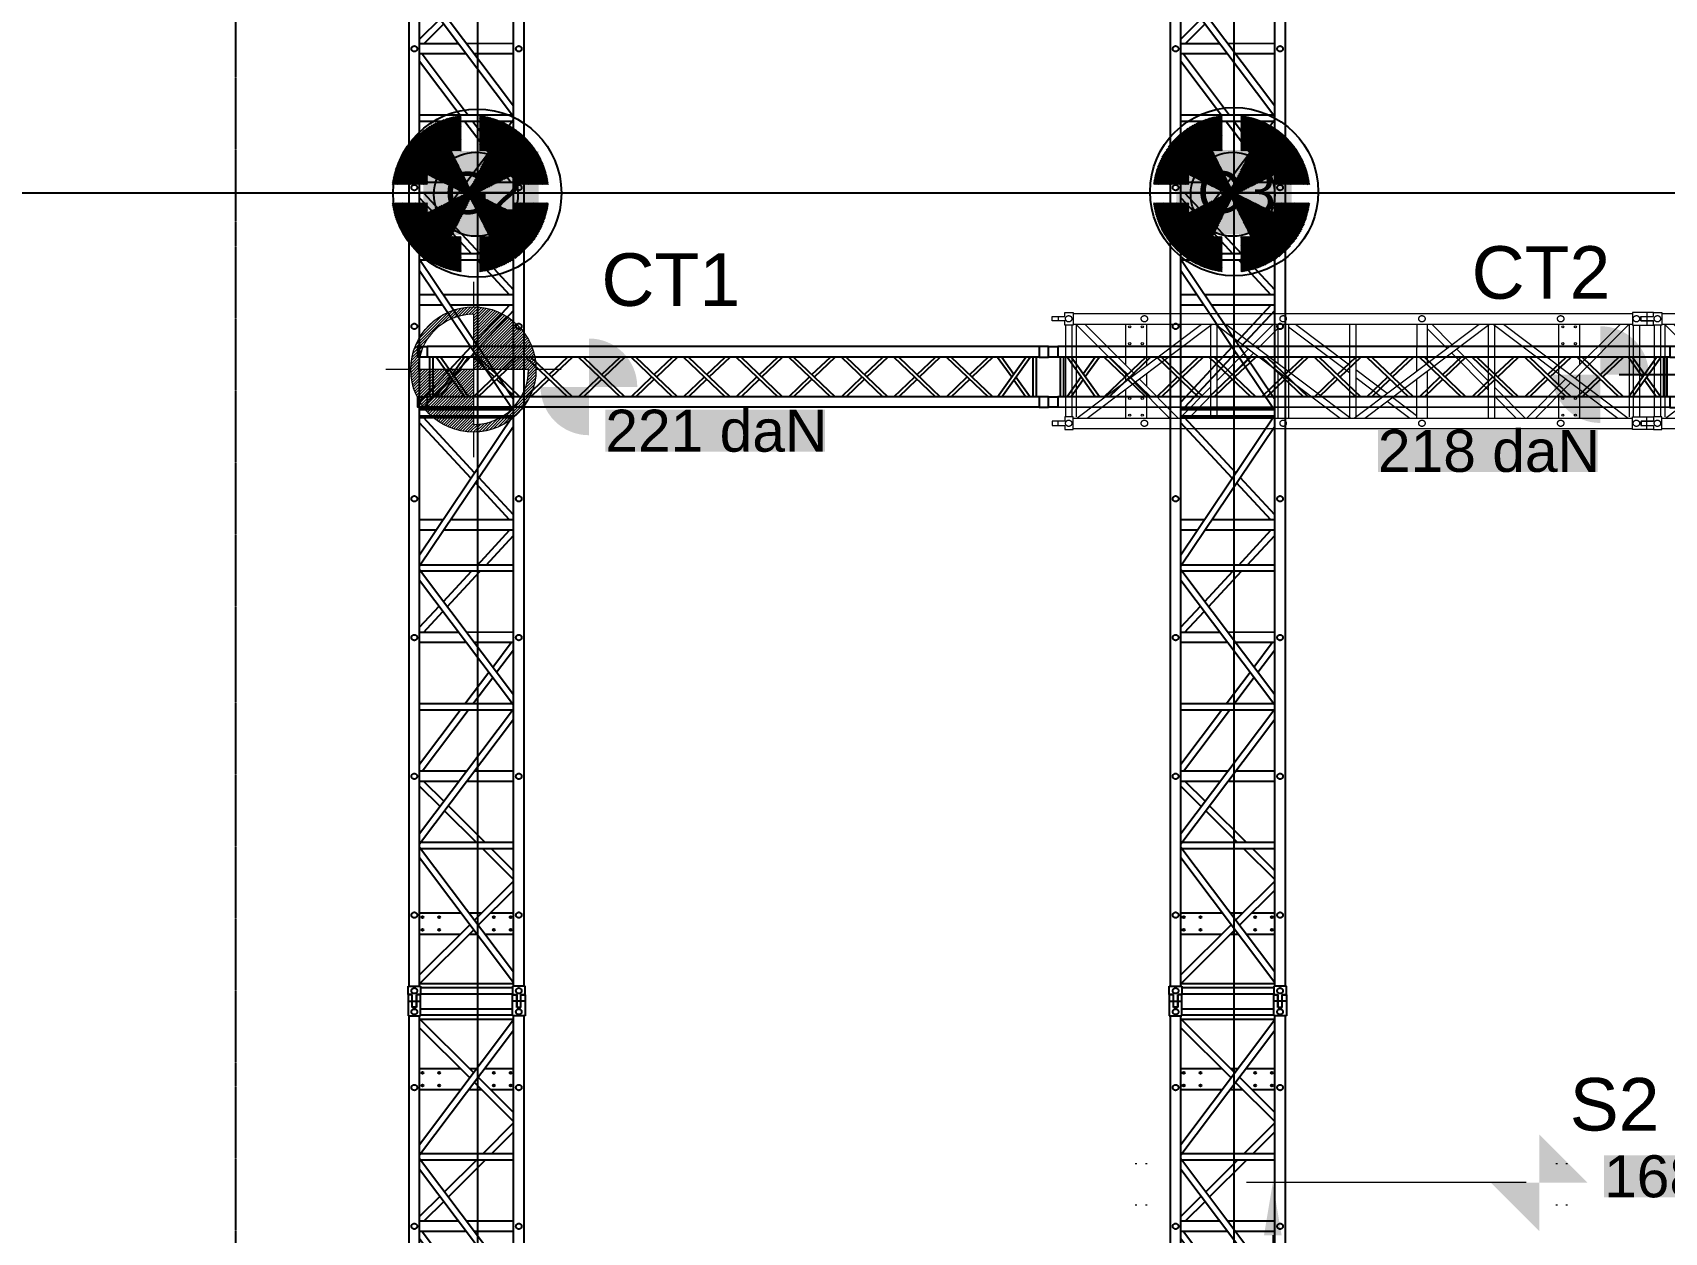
# Model space of a CAD drawing. Header units: millimetres. Extents: x -30921 to 91963, y -65754 to 26853.
# Drawn here: x -13165 to -5404, y -11374 to -5669 of the extents above; entities that cross this region are included whole.
import ezdxf
from ezdxf.enums import TextEntityAlignment as Align

# ---------------------------------------------------------------- set-up
doc = ezdxf.new("R2010")
doc.units = ezdxf.units.MM
doc.header["$LTSCALE"] = 0.1
doc.header["$MEASUREMENT"] = 0
doc.linetypes.add('CACHE2', pattern=[4.7625, 3.175, -1.5875])
doc.layers.get('0').update_dxf_attribs({"linetype": 'CONTINUOUS'})
doc.layers.get('Defpoints').update_dxf_attribs({"linetype": 'CONTINUOUS'})
for name, color, linetype in [('BORN IN 90-Charges', 7, 'CONTINUOUS'), ("BORN IN 90-Points d'accroche", 1, 'CONTINUOUS'), ("BORN IN 90-Points d'accroche son", 1, 'CONTINUOUS'), ('BORN IN 90-Poutres', 7, 'CONTINUOUS'), ('BORN IN 90-Scène 24.40X14.64', 190, 'CACHE2'), ('LOADIST POINTS_ACCROCHES', 7, 'CONTINUOUS'), ('LOADIST POINTS_ACCROCHES_nom', 7, 'CONTINUOUS'), ('PRE RIG STACCO C500 ACIER', 7, 'CONTINUOUS'), ('SALLE PASSERELLE', 8, 'CONTINUOUS'), ('SALLE PTRES_FACE__LOINTAIN', 100, 'CONTINUOUS'), ('SALLE PTRES_JARDIN_COUR', 90, 'CONTINUOUS')]:
    doc.layers.add(name, color=color, linetype=linetype)
for name, color, linetype, lineweight in [('BORN IN 90-Cotation', 6, 'CONTINUOUS', 9), ('LOADIST POINTS_DECKCHAINES', 7, 'CONTINUOUS', 0), ('PRE RIG COTATIONS', 5, 'CONTINUOUS', 0), ('PRE RIG DEPLACEMENT DE POINTS', 5, 'CONTINUOUS', 0), ('PRE RIG STACCO C300 ALU 5m Qte10', 40, 'CONTINUOUS', 0), ('PRE RIG STACCO C500 ALU 2.8m Qte18', 6, 'CONTINUOUS', 0)]:
    doc.layers.add(name, color=color, linetype=linetype, lineweight=lineweight)
doc.styles.add('Arial', font='arial.ttf')
doc.styles.get("Standard").update_dxf_attribs({"font": 'ARIALUNI.TTF'})
doc.dimstyles.new('1-100', dxfattribs={"dimscale": 100, "dimtxt": 2.5, "dimasz": 2.5, "dimexe": 1.25, "dimexo": 0.625, "dimtad": 1, "dimlfac": 0.001, "dimzin": 1, "dimtxsty": 'Standard', "dimcen": 2.5, "dimclrd": 256, "dimclre": 256, "dimclrt": 7, "dimadec": 0, "dimazin": 0, "dimtfac": 1, "dimtmove": 0, "dimatfit": 0, "dimfxl": 1.25, "dimlwd": -1, "dimlwe": -1, "dimarcsym": 0})
doc.dimstyles.get("Standard").update_dxf_attribs({"dimtxt": 500, "dimasz": 200, "dimexe": 0.18, "dimexo": 0.0625, "dimgap": 100, "dimtad": 1, "dimtih": 1, "dimtoh": 1, "dimlfac": 0.001, "dimzin": 0, "dimdsep": 46, "dimtxsty": 'Arial', "dimcen": 0.09, "dimadec": 0, "dimazin": 0, "dimtfac": 1, "dimtofl": 0, "dimtmove": 2, "dimatfit": 3, "dimfxl": 0.18, "dimtolj": 1, "dimtzin": 0, "dimarcsym": 0})

# ---------------------------------------------------------------- blocks, each defined once
blk = doc.blocks.new('STACCO_500_CARRE_ACIER_5.60_VERT')
at = {"color": 3}
for p, q in [((-0.028, 0), (0.032, 0)), ((-0.028, 0), (0, 0)), ((-0.028, -0.02), (-0.028, 0)), ((0, 0), (0, -0.02)), ((0.032, 0), (0.032, 0.02)), ((0.032, 0.02), (0.0715, 0.02)), ((0.0715, 0.02), (0.0715, -0.04)), ((0.0715, 0.015), (5.5315, 0.015)), ((5.631, 0.02), (5.5315, 0.02)), ((5.5315, 0.02), (5.5315, -0.04)), ((5.571, -0.02), (5.571, 0)), ((5.571, 0), (5.631, 0)), ((5.6, 0.02), (5.6, 0.002)), ((5.6, 0.02), (5.6, 0)), ((5.631, 0), (5.631, 0.02)), ((0.032, -0.02), (-0.028, -0.02)), ((0.032, -0.04), (0.032, -0.02)), ((0.0715, -0.04), (0.032, -0.04)), ((0.035, -0.04), (0.035, -0.477)), ((0.035, -0.04), (0.035, -0.477)), ((0.065, -0.04), (0.065, -0.477)), ((0.0715, -0.035), (5.5315, -0.035)), ((0.3401, -0.2924), (0.0837, -0.035)), ((0.085, -0.04), (0.085, -0.477)), ((0.0883, -0.482), (0.6819, -0.035)), ((0.3643, -0.2742), (0.1261, -0.035)), ((0.1381, -0.482), (0.7317, -0.035)), ((0.32, -0.035), (0.32, -0.2297)), ((0.42, -0.035), (0.42, -0.2322)), ((0.725, -0.482), (0.725, -0.0401)), ((0.7483, -0.035), (1.3419, -0.482)), ((0.755, -0.482), (0.755, -0.0401)), ((0.7981, -0.035), (1.3917, -0.482)), ((0.9272, -0.1322), (1.0239, -0.035)), ((0.9514, -0.1504), (1.0458, -0.0555)), ((1.0458, -0.2215), (1.0458, -0.035)), ((1.0941, -0.2579), (1.0941, -0.035)), ((1.0941, -0.047), (1.385, -0.266)), ((1.1281, -0.035), (1.385, -0.2284)), ((1.385, -0.4769), (1.385, -0.035)), ((1.4083, -0.482), (2.0019, -0.035)), ((1.415, -0.4769), (1.415, -0.035)), ((1.4581, -0.482), (2.0517, -0.035)), ((1.7059, -0.2579), (1.7059, -0.035)), ((1.7541, -0.2215), (1.7541, -0.035)), ((1.7541, -0.0529), (1.8544, -0.146)), ((1.779, -0.035), (1.8787, -0.1277)), ((2.045, -0.482), (2.045, -0.0401)), ((2.0703, -0.035), (2.7359, -0.482)), ((2.075, -0.482), (2.075, -0.0381)), ((2.1241, -0.035), (2.7897, -0.482)), ((2.24, -0.1128), (2.24, -0.035)), ((2.29, -0.1464), (2.29, -0.035)), ((2.488, -0.2794), (2.751, -0.035)), ((2.5136, -0.2966), (2.7758, -0.0529)), ((2.7758, -0.035), (2.7758, -0.4727)), ((2.785, -0.035), (2.785, -0.4789)), ((3.4759, -0.035), (2.8103, -0.482)), ((2.815, -0.035), (2.815, -0.4789)), ((2.8241, -0.035), (2.8241, -0.4727)), ((3.0864, -0.2966), (2.8241, -0.0529)), ((3.112, -0.2794), (2.849, -0.035)), ((3.5297, -0.035), (2.8641, -0.482)), ((3.31, -0.1464), (3.31, -0.035)), ((3.36, -0.1128), (3.36, -0.035)), ((3.525, -0.482), (3.525, -0.0381)), ((4.1419, -0.482), (3.5483, -0.035)), ((3.555, -0.482), (3.555, -0.0401)), ((4.1917, -0.482), (3.5981, -0.035)), ((3.821, -0.035), (3.7213, -0.1277)), ((3.8458, -0.0529), (3.7456, -0.146)), ((3.8458, -0.2215), (3.8458, -0.035)), ((3.8942, -0.2579), (3.8942, -0.035)), ((4.185, -0.4769), (4.185, -0.035)), ((4.8019, -0.035), (4.2083, -0.482)), ((4.4719, -0.035), (4.215, -0.2284)), ((4.215, -0.4769), (4.215, -0.035)), ((4.5059, -0.047), (4.215, -0.266)), ((4.8517, -0.035), (4.2581, -0.482)), ((4.5059, -0.2579), (4.5059, -0.035)), ((4.5541, -0.2215), (4.5541, -0.035)), ((4.6486, -0.1504), (4.5541, -0.0555)), ((4.6728, -0.1322), (4.5761, -0.035)), ((4.845, -0.482), (4.845, -0.0401)), ((5.4619, -0.482), (4.8683, -0.035)), ((4.875, -0.482), (4.875, -0.0401)), ((5.5117, -0.482), (4.9181, -0.035)), ((5.18, -0.035), (5.18, -0.2322)), ((5.2357, -0.2742), (5.4739, -0.035)), ((5.2599, -0.2924), (5.5163, -0.035)), ((5.28, -0.035), (5.28, -0.2297)), ((5.515, -0.04), (5.515, -0.477)), ((5.5315, -0.04), (5.631, -0.04)), ((5.535, -0.04), (5.535, -0.477)), ((5.565, -0.04), (5.565, -0.477)), ((5.571, -0.02), (5.631, -0.02)), ((5.6, -0.02), (5.6, -0.04)), ((5.6, -0.022), (5.6, -0.04)), ((5.631, -0.04), (5.631, -0.02)), ((0.755, -0.305), (0.9058, -0.1536)), ((1.9011, -0.1485), (2.045, -0.2822)), ((2.24, -0.482), (2.24, -0.149)), ((3.36, -0.482), (3.36, -0.149)), ((3.6989, -0.1485), (3.555, -0.2822)), ((4.845, -0.305), (4.6942, -0.1536)), ((0.755, -0.3475), (0.93, -0.1718)), ((1.8767, -0.1668), (2.045, -0.3231)), ((2.29, -0.482), (2.29, -0.1825)), ((3.31, -0.482), (3.31, -0.1825)), ((3.7233, -0.1668), (3.555, -0.3231)), ((4.845, -0.3475), (4.67, -0.1718)), ((0.32, -0.2722), (0.32, -0.3075)), ((0.5713, -0.482), (0.3856, -0.2956)), ((0.42, -0.2697), (0.42, -0.3301)), ((1.0458, -0.482), (1.0451, -0.2585)), ((1.0941, -0.482), (1.0941, -0.2955)), ((1.415, -0.251), (1.565, -0.364)), ((1.415, -0.2886), (1.5401, -0.3827)), ((1.7059, -0.482), (1.7059, -0.2955)), ((1.7542, -0.482), (1.7549, -0.2585)), ((2.075, -0.31), (2.24, -0.4633)), ((2.29, -0.4633), (2.4654, -0.3004)), ((3.31, -0.4633), (3.1346, -0.3004)), ((3.525, -0.31), (3.36, -0.4633)), ((3.8458, -0.482), (3.8451, -0.2585)), ((3.8942, -0.482), (3.8942, -0.2955)), ((4.185, -0.251), (4.035, -0.364)), ((4.185, -0.2886), (4.0599, -0.3827)), ((4.5059, -0.482), (4.5059, -0.2955)), ((4.5541, -0.482), (4.5549, -0.2585)), ((5.0287, -0.482), (5.2144, -0.2956)), ((5.18, -0.2697), (5.18, -0.3301)), ((5.28, -0.2722), (5.28, -0.3075)), ((0.32, -0.3451), (0.32, -0.482)), ((0.5289, -0.482), (0.3614, -0.3138)), ((0.42, -0.3726), (0.42, -0.482)), ((0.5787, -0.482), (0.725, -0.3351)), ((0.6211, -0.482), (0.725, -0.3777)), ((1.5899, -0.3827), (1.7059, -0.47)), ((2.075, -0.351), (2.216, -0.482)), ((2.314, -0.482), (2.491, -0.3175)), ((3.286, -0.482), (3.109, -0.3175)), ((3.525, -0.351), (3.384, -0.482)), ((4.0101, -0.3827), (3.8942, -0.47)), ((5.0213, -0.482), (4.875, -0.3351)), ((4.9789, -0.482), (4.875, -0.3777)), ((5.0711, -0.482), (5.2386, -0.3138)), ((5.18, -0.3726), (5.18, -0.482)), ((5.28, -0.3451), (5.28, -0.482)), ((1.565, -0.4015), (1.6719, -0.482)), ((4.035, -0.4015), (3.9281, -0.482)), ((0.032, -0.497), (-0.028, -0.497)), ((-0.028, -0.497), (-0.028, -0.517)), ((-0.028, -0.517), (0.032, -0.517)), ((-0.028, -0.517), (0, -0.517)), ((0, -0.517), (0, -0.497)), ((0.0715, -0.477), (0.032, -0.477)), ((0.032, -0.477), (0.032, -0.497)), ((0.032, -0.517), (0.032, -0.537)), ((0.032, -0.537), (0.0715, -0.537)), ((0.0715, -0.537), (0.0715, -0.477)), ((0.0715, -0.482), (5.5315, -0.482)), ((0.0715, -0.532), (5.5315, -0.532)), ((5.5315, -0.537), (5.5315, -0.477)), ((5.5315, -0.477), (5.631, -0.477)), ((5.631, -0.537), (5.5315, -0.537)), ((5.571, -0.497), (5.571, -0.517)), ((5.571, -0.497), (5.631, -0.497)), ((5.571, -0.517), (5.631, -0.517)), ((5.6, -0.495), (5.6, -0.477)), ((5.6, -0.497), (5.6, -0.477)), ((5.6, -0.537), (5.6, -0.517)), ((5.6, -0.537), (5.6, -0.519)), ((5.631, -0.477), (5.631, -0.497)), ((5.631, -0.517), (5.631, -0.537))]:
    blk.add_line(p, q, dxfattribs=at)
at = {"color": 3, "linetype": 'CACHE2'}
for centre in [(0.05, -0.01), (0.41, -0.01), (1.07, -0.01), (1.73, -0.01), (2.39, -0.01), (3.21, -0.01), (3.87, -0.01), (4.53, -0.01), (5.19, -0.01), (5.55, -0.01), (0.05, -0.507), (0.41, -0.507), (1.07, -0.507), (1.73, -0.507), (2.39, -0.507), (3.21, -0.507), (3.87, -0.507), (4.53, -0.507), (5.19, -0.507), (5.55, -0.507)]:
    blk.add_circle(centre, 0.0135, dxfattribs=at)
at = {"color": 3}
for centre in [(0.34, -0.0485), (0.4, -0.0485), (5.2, -0.0485), (5.26, -0.0485), (0.34, -0.1285), (0.4, -0.1285), (5.2, -0.1285), (5.26, -0.1285), (0.34, -0.3885), (0.4, -0.3885), (5.2, -0.3885), (5.26, -0.3885), (0.34, -0.4685), (0.4, -0.4685), (5.2, -0.4685), (5.26, -0.4685)]:
    blk.add_circle(centre, 0.005, dxfattribs=at)
blk = doc.blocks.new("POINT D'ACCROCHE LAMELLE LE MANS")
at = {"linetype": 'Continuous', "transparency": 33554457}
h = blk.add_hatch(dxfattribs=at)
h.set_pattern_fill('ANSI31', color=256, scale=25)
h.paths.add_polyline_path([(89.4, 203.9), (0, 25), (-89.4, 203.9), (-44, 203.9), (-44, 371.7, 0.346764), (-371.7, 44), (-203.9, 44), (-203.9, 89.4), (-25, 0), (-203.9, -89.4), (-203.9, -44), (-371.7, -44, 0.346764), (-44, -371.7), (-44, -203.9), (-89.4, -203.9), (0, -25), (89.4, -203.9), (44, -203.9), (44, -371.7, 0.346764), (371.7, -44), (203.9, -44), (203.9, -89.4), (25, 0), (203.9, 89.4), (203.9, 44), (371.7, 44, 0.346764), (44, 371.7), (44, 203.9)])
h.paths.add_polyline_path([(-2, 0, -1), (2, 0, -1)], flags=16)
blk = doc.blocks.new('Safety béta')
blk.add_line((0, 4), (0, -4))
at = {"flags": 1}
for tag, p in [('CODE', (110.4, -156.2, 250)), ('DESCRIPTION', (108, -266.7, 250)), ('POIDS', (110.4, -377.5, 250))]:
    blk.add_attdef(tag, p, '', height=50, dxfattribs=at)
blk = doc.blocks.new('Manchon+Goupille conique')
at = {"extrusion": (0, -1, 6.12323e-17)}
for p in [(29.4, 24, 0), (29.4, -24.5, 0)]:
    blk.add_blockref('Safety béta', p, dxfattribs=at)
blk = doc.blocks.new('Ensemble liaison manchon C300')
at = {"xscale": -1}
for p, rotation in [((0, 0), 134.9999999999999), ((239, -239), 315)]:
    blk.add_blockref('Manchon+Goupille conique', p, dxfattribs=dict(at, rotation=rotation))
for p, rotation in [((239, 0), 225), ((0, -239), 45.00000000000001)]:
    blk.add_blockref('Manchon+Goupille conique', p, dxfattribs=dict(rotation=rotation))
blk = doc.blocks.new('C300A - Pont lg2000mm')
at = {"extrusion": (-1, 0, 6.12323e-17), "rotation": 90}
blk.add_blockref('Ensemble liaison manchon C300', (0, -239, 2000), dxfattribs=at)
at = {"flags": 1}
for tag, p in [('CODE', (550.7, -680)), ('DESCRIPTION', (548.3, -790.4)), ('POIDS', (550.7, -901.2))]:
    blk.add_attdef(tag, p, '', height=50, dxfattribs=at)
blk = doc.blocks.new('C300A - Pont lg3000mm')
at = {"extrusion": (-6.12323e-17, -1, 6.12323e-17), "rotation": 90}
blk.add_blockref('Ensemble liaison manchon C300', (0, 0), dxfattribs=at)
at = {"flags": 1}
for tag, p in [('CODE', (2384.2, 1310.3, 239)), ('DESCRIPTION', (2381.8, 1199.9, 239)), ('POIDS', (2384.2, 1089.1, 239))]:
    blk.add_attdef(tag, p, '', height=50, dxfattribs=at)
blk = doc.blocks.new('Point son V2015')
for points in [[(0, 230), (0, 0), (230, 0)], [(0, -230), (0, 0), (-230, 0)]]:
    blk.add_hatch(color=256).paths.add_polyline_path(points)
at = {"color": 7, "lineweight": 0, "flags": 8}
blk.add_attdef('NUMEROTATION', text='', height=250, dxfattribs=at).set_placement((2, 277), align=Align.CENTER)
at = {"lineweight": 0, "flags": 9}
blk.add_attdef('CHARGE', text='', height=250, dxfattribs=at).set_placement((0, -115), align=Align.CENTER)
blk = doc.blocks.new('*D60')
at = {"layer": 'BORN IN 90-Cotation', "transparency": 16777216}
for p, q in [((-6061.9, 3250.2), (-7391.4, 3250.2)), ((-7266.4, 3000.2), (-7266.4, 250)), ((-5792.5, 0), (-7391.4, 0))]:
    blk.add_line(p, q, dxfattribs=at)
for points in [[(-7224.7, 3000.2), (-7308, 3000.2), (-7266.4, 3250.2)], [(-7308, 250), (-7224.7, 250), (-7266.4, 0)]]:
    blk.add_solid(points, dxfattribs=at)
at = {"layer": 'Defpoints', "color": 0, "transparency": 16777216}
for p in [(-5999.4, 3250.2), (-7266.4, 0), (-5730, 0)]:
    blk.add_point(p, dxfattribs=at)
at = {"layer": 'BORN IN 90-Cotation', "color": 7, "transparency": 16777216, "insert": (-7629.3, 2191), "char_height": 500, "attachment_point": 5, "rotation": 90}
blk.add_mtext('3,25', dxfattribs=at)
blk = doc.blocks.new('C300A - Poutre lg3000mm')
for p, q in [((45, 264), (2955, 264)), ((45, 214), (2955, 214)), ((57, 214), (57, 25)), ((73, 214), (73, 25)), ((222.4, 214), (88, 25)), ((155.2, 119.5), (88, 214)), ((242, 214), (107.6, 25)), ((165, 133.3), (107.6, 214)), ((462.3, 25), (264.6, 214)), ((485.4, 25), (287.7, 214)), ((462.3, 214), (375, 130.6)), ((485.4, 214), (386.6, 119.5)), ((712.3, 25), (514.6, 214)), ((735.4, 25), (537.7, 214)), ((712.3, 214), (625, 130.6)), ((735.4, 214), (636.6, 119.5)), ((962.3, 25), (764.6, 214)), ((985.4, 25), (787.7, 214)), ((962.3, 214), (875, 130.6)), ((985.4, 214), (886.6, 119.5)), ((1212.3, 25), (1014.6, 214)), ((1235.4, 25), (1037.7, 214)), ((1212.3, 214), (1125, 130.6)), ((1235.4, 214), (1136.6, 119.5)), ((1462.3, 25), (1264.6, 214)), ((1485.4, 25), (1287.7, 214)), ((1462.3, 214), (1375, 130.6)), ((1485.4, 214), (1386.6, 119.5)), ((1712.3, 25), (1514.6, 214)), ((1735.4, 25), (1537.7, 214)), ((1712.3, 214), (1625, 130.6)), ((1735.4, 214), (1636.6, 119.5)), ((1962.3, 25), (1764.6, 214)), ((1985.4, 25), (1787.7, 214)), ((1962.3, 214), (1875, 130.6)), ((1985.4, 214), (1886.6, 119.5)), ((2212.3, 25), (2014.6, 214)), ((2235.4, 25), (2037.7, 214)), ((2212.3, 214), (2125, 130.6)), ((2235.4, 214), (2136.6, 119.5)), ((2462.3, 25), (2264.6, 214)), ((2485.4, 25), (2287.7, 214)), ((2462.3, 214), (2375, 130.6)), ((2485.4, 214), (2386.6, 119.5)), ((2514.6, 25), (2712.3, 214)), ((2514.6, 214), (2613.4, 119.5)), ((2537.7, 25), (2735.4, 214)), ((2537.7, 214), (2625, 130.6)), ((2758, 214), (2892.4, 25)), ((2777.6, 214), (2912, 25)), ((2835, 133.3), (2892.4, 214)), ((2844.8, 119.5), (2912, 214)), ((2927, 214), (2927, 25)), ((2943, 214), (2943, 25)), ((222.4, 25), (165, 105.7)), ((242, 25), (174.8, 119.5)), ((363.4, 119.5), (264.6, 25)), ((375, 108.4), (287.7, 25)), ((613.4, 119.5), (514.6, 25)), ((625, 108.4), (537.7, 25)), ((863.4, 119.5), (764.6, 25)), ((875, 108.4), (787.7, 25)), ((1113.4, 119.5), (1014.6, 25)), ((1125, 108.4), (1037.7, 25)), ((1363.4, 119.5), (1264.6, 25)), ((1375, 108.4), (1287.7, 25)), ((1613.4, 119.5), (1514.6, 25)), ((1625, 108.4), (1537.7, 25)), ((1863.4, 119.5), (1764.6, 25)), ((1875, 108.4), (1787.7, 25)), ((2113.4, 119.5), (2014.6, 25)), ((2125, 108.4), (2037.7, 25)), ((2363.4, 119.5), (2264.6, 25)), ((2375, 108.4), (2287.7, 25)), ((2625, 108.4), (2712.3, 25)), ((2636.6, 119.5), (2735.4, 25)), ((2758, 25), (2825.2, 119.5)), ((2777.6, 25), (2835, 105.7)), ((45, 25), (2955, 25)), ((45, -25), (2955, -25))]:
    blk.add_line(p, q)
for points in [[(0, 214), (45, 214), (45, 264), (0, 264)], [(3000, 214), (2955, 214), (2955, 264), (3000, 264)], [(0, -25), (45, -25), (45, 25), (0, 25)], [(3000, -25), (2955, -25), (2955, 25), (3000, 25)]]:
    blk.add_lwpolyline(points, close=True)
blk = doc.blocks.new('Point light v2015')
h = blk.add_hatch(color=256)
edge = h.paths.add_edge_path()
edge.add_line((0, 0), (230, 0))
edge.add_arc((0, 0), 230, 0, 90)
edge.add_line((0, 230), (0, 0))
h = blk.add_hatch(color=256)
edge = h.paths.add_edge_path()
edge.add_line((0, 0), (-230, 0))
edge.add_arc((0, 0), 230, 180, 270)
edge.add_line((0, -230), (0, 0))
at = {"color": 7, "lineweight": 0, "flags": 8}
blk.add_attdef('NUMEROTATION', text='', height=250, dxfattribs=at).set_placement((0, 275.4), align=Align.CENTER)
at = {"lineweight": 0, "flags": 9}
blk.add_attdef('CHARGE', text='', height=250, dxfattribs=at).set_placement((0, -115), align=Align.CENTER)
blk = doc.blocks.new('stacco_500_carre_280')
at = {"color": 0}
for p, q in [((-0.028, 0), (0.032, 0)), ((-0.028, 0), (0, 0)), ((-0.028, -0.02), (-0.028, 0)), ((0, 0), (0, -0.02)), ((0.032, 0), (0.032, 0.02)), ((0.032, 0.02), (0.0715, 0.02)), ((0.0715, 0.02), (0.0715, -0.04)), ((0.0715, 0.015), (2.7315, 0.015)), ((2.831, 0.02), (2.7315, 0.02)), ((2.7315, 0.02), (2.7315, -0.04)), ((2.771, -0.02), (2.771, 0)), ((2.771, 0), (2.831, 0)), ((2.8, 0.02), (2.8, 0)), ((2.831, 0), (2.831, 0.02)), ((0.032, -0.02), (-0.028, -0.02)), ((0.032, -0.04), (0.032, -0.02)), ((0.0715, -0.04), (0.032, -0.04)), ((0.035, -0.04), (0.035, -0.477)), ((0.035, -0.04), (0.035, -0.477)), ((0.065, -0.04), (0.065, -0.477)), ((0.0715, -0.035), (2.7315, -0.035)), ((0.0837, -0.035), (0.3401, -0.2924)), ((0.085, -0.04), (0.085, -0.477)), ((0.0883, -0.482), (0.6819, -0.035)), ((0.1261, -0.035), (0.3643, -0.2742)), ((0.1381, -0.482), (0.7317, -0.035)), ((0.32, -0.035), (0.32, -0.2297)), ((0.42, -0.035), (0.42, -0.2322)), ((0.725, -0.0401), (0.725, -0.482)), ((0.7483, -0.035), (1.3419, -0.482)), ((0.755, -0.0401), (0.755, -0.482)), ((0.7981, -0.035), (1.3917, -0.482)), ((0.9272, -0.1322), (1.0239, -0.035)), ((0.9514, -0.1504), (1.0451, -0.0563)), ((1.0451, -0.035), (1.0451, -0.2209)), ((1.095, -0.0348), (1.0949, -0.2585)), ((1.095, -0.0476), (1.385, -0.266)), ((1.1281, -0.035), (1.385, -0.2284)), ((1.385, -0.035), (1.385, -0.4769)), ((1.4083, -0.482), (2.0019, -0.035)), ((1.415, -0.035), (1.415, -0.4769)), ((1.4581, -0.482), (2.0517, -0.035)), ((1.7051, -0.035), (1.705, -0.2585)), ((1.755, -0.0348), (1.755, -0.2209)), ((1.755, -0.056), (1.8488, -0.1503)), ((1.7764, -0.035), (1.873, -0.1321)), ((2.045, -0.0401), (2.045, -0.482)), ((2.0683, -0.035), (2.6619, -0.482)), ((2.075, -0.0401), (2.075, -0.482)), ((2.1181, -0.035), (2.7117, -0.482)), ((2.38, -0.035), (2.38, -0.3301)), ((2.4358, -0.2742), (2.6743, -0.035)), ((2.4598, -0.2923), (2.7164, -0.035)), ((2.48, -0.035), (2.48, -0.2299)), ((2.715, -0.04), (2.715, -0.477)), ((2.7315, -0.04), (2.831, -0.04)), ((2.735, -0.04), (2.735, -0.477)), ((2.765, -0.04), (2.765, -0.477)), ((2.765, -0.04), (2.765, -0.477)), ((2.771, -0.02), (2.831, -0.02)), ((2.8, -0.02), (2.8, -0.04)), ((2.831, -0.04), (2.831, -0.02)), ((0.755, -0.305), (0.9058, -0.1536)), ((1.8943, -0.1535), (2.045, -0.305)), ((0.755, -0.3475), (0.93, -0.1718)), ((1.8701, -0.1718), (2.045, -0.3477)), ((0.32, -0.2722), (0.32, -0.3086)), ((0.3856, -0.2956), (0.5713, -0.482)), ((0.42, -0.2697), (0.42, -0.3301)), ((1.0451, -0.2585), (1.045, -0.482)), ((1.095, -0.2961), (1.095, -0.482)), ((1.415, -0.251), (1.565, -0.364)), ((1.415, -0.2886), (1.5401, -0.3827)), ((1.705, -0.2961), (1.705, -0.482)), ((1.755, -0.2585), (1.755, -0.482)), ((2.2286, -0.482), (2.4144, -0.2956)), ((2.48, -0.2721), (2.48, -0.482)), ((0.32, -0.3451), (0.32, -0.482)), ((0.3614, -0.3138), (0.5289, -0.482)), ((0.42, -0.3726), (0.42, -0.482)), ((0.5787, -0.482), (0.725, -0.3351)), ((0.6211, -0.482), (0.725, -0.3777)), ((1.5899, -0.3827), (1.705, -0.4694)), ((2.075, -0.3351), (2.2211, -0.482)), ((2.075, -0.3778), (2.1786, -0.482)), ((2.2707, -0.482), (2.4385, -0.3138)), ((2.38, -0.3724), (2.38, -0.482)), ((1.565, -0.4015), (1.6719, -0.482)), ((0.032, -0.497), (-0.028, -0.497)), ((-0.028, -0.497), (-0.028, -0.517)), ((-0.028, -0.517), (0.032, -0.517)), ((-0.028, -0.517), (0, -0.517)), ((0, -0.517), (0, -0.497)), ((0.0715, -0.477), (0.032, -0.477)), ((0.032, -0.477), (0.032, -0.497)), ((0.032, -0.517), (0.032, -0.537)), ((0.032, -0.537), (0.0715, -0.537)), ((0.0715, -0.537), (0.0715, -0.477)), ((0.0715, -0.482), (2.7315, -0.482)), ((0.0715, -0.532), (2.7315, -0.532)), ((2.7315, -0.537), (2.7315, -0.477)), ((2.7315, -0.477), (2.831, -0.477)), ((2.831, -0.537), (2.7315, -0.537)), ((2.771, -0.497), (2.771, -0.517)), ((2.771, -0.497), (2.831, -0.497)), ((2.771, -0.517), (2.831, -0.517)), ((2.8, -0.497), (2.8, -0.477)), ((2.8, -0.537), (2.8, -0.517)), ((2.831, -0.477), (2.831, -0.497)), ((2.831, -0.517), (2.831, -0.537))]:
    blk.add_line(p, q, dxfattribs=at)
at = {"color": 0, "linetype": 'CACHE2'}
for centre in [(0.05, -0.01), (0.41, -0.01), (1.07, -0.01), (1.73, -0.01), (2.39, -0.01), (2.75, -0.01), (0.05, -0.507), (0.41, -0.507), (1.07, -0.507), (1.73, -0.507), (2.39, -0.507), (2.75, -0.507)]:
    blk.add_circle(centre, 0.015, dxfattribs=at)
at = {"color": 0}
for centre in [(0.34, -0.0485), (0.4, -0.0485), (2.4, -0.0485), (2.46, -0.0485), (0.34, -0.1285), (0.4, -0.1285), (2.4, -0.1285), (2.46, -0.1285), (0.34, -0.3885), (0.4, -0.3885), (2.4, -0.3885), (2.46, -0.3885), (0.34, -0.4685), (0.4, -0.4685), (2.4, -0.4685), (2.46, -0.4685)]:
    blk.add_circle(centre, 0.005, dxfattribs=at)
blk = doc.blocks.new('DEPLACEMENT POINT RIG')
h = blk.add_hatch()
h.set_pattern_fill('ANSI31', color=5, scale=3, style=0)
h.set_pattern_definition([(45, (-7e-74, -6e-70), (-6.7352, 6.7352), [])])
h.paths.add_polyline_path([(297.7, 0, 1), (-297.7, 0, 1)])
h.paths.add_polyline_path([(-262.4, 0, -0.414214), (0, 262.4), (0, 0), (262.4, 0, -0.414214), (0, -262.4), (0, 0)], flags=16)
at = {"color": 5}
for p, q in [((0, 416.8), (0, 297.7)), ((0, 262.4), (0, -262.4)), ((262.4, 0), (-262.4, 0)), ((416.8, 0), (297.7, 0)), ((-297.7, 0), (-416.8, 0)), ((0, -297.7), (0, -416.8))]:
    blk.add_line(p, q, dxfattribs=at)
blk.add_circle((0, 0), 297.7, dxfattribs=at)
for start, end in [(90, 180), (270, 0)]:
    blk.add_arc((0, 0), 262.4, start, end, dxfattribs=at)
blk = doc.blocks.new('*D94')
at = {"layer": 'Defpoints', "color": 0, "linetype": 'Continuous', "transparency": 16777216}
for p in [(-5619.1, -7295.1), (16743.2, -7279.4), (-0.1, -14388)]:
    blk.add_point(p, dxfattribs=at)
at = {"layer": 'PRE RIG COTATIONS', "color": 0, "linetype": 'Continuous', "lineweight": -2, "transparency": 16777216}
for p, q in [((-5619.1, -7295.1), (15943.2, -7295.1)), ((15943.2, -7295.1), (16343.2, -7279.4)), ((16343.2, -7279.4), (18706.4, -7279.4))]:
    blk.add_line(p, q, dxfattribs=at)
at = {"layer": 'PRE RIG COTATIONS', "color": 0, "linetype": 'Continuous', "transparency": 16777216, "insert": (17774.8, -6924.1), "char_height": 500, "attachment_point": 5, "style": 'Arial'}
blk.add_mtext('\\A1;7.09m', dxfattribs=at)
blk = doc.blocks.new('BORN IN 90-nours-V2')
at = {"layer": 'BORN IN 90-Scène 24.40X14.64'}
blk.add_lwpolyline([(-12199.384, 0), (12199.384, 0), (12199.384, 14639.112), (-12199.384, 14639.112)], close=True, dxfattribs=at)
at = {"layer": "BORN IN 90-Points d'accroche"}
ref = blk.add_blockref('Point light v2015', (-5708.025, 7092.863), dxfattribs=at)
ref.add_attrib('NUMEROTATION', 'CT2', dxfattribs={"layer": '0', "color": 7, "lineweight": 0, "height": 250}).set_placement((-5990.847, 7453.66), align=Align.CENTER)
ref = blk.add_blockref('Point light v2015', (-10519.028, 7034.631), dxfattribs=at)
ref.add_attrib('NUMEROTATION', 'CT1', dxfattribs={"layer": '0', "color": 7, "lineweight": 0, "height": 250}).set_placement((-10129.756, 7419.832), align=Align.CENTER)
at = {"layer": "BORN IN 90-Points d'accroche son"}
ref = blk.add_blockref('Point son V2015', (-5999.391, 3250.198), dxfattribs=at)
ref.add_attrib('NUMEROTATION', 'S2', dxfattribs={"layer": '0', "color": 7, "lineweight": 0, "height": 250}).set_placement((-5640.641, 3497.68), align=Align.CENTER)
at = {"layer": 'BORN IN 90-Poutres', "rotation": 179.9989777935347}
for p in [(-8333.023, 7201.342), (-5333.023, 7201.289)]:
    blk.add_blockref('C300A - Poutre lg3000mm', p, dxfattribs=at)
at = {"layer": 'BORN IN 90-Charges', "char_height": 200, "attachment_point": 1, "bg_fill": 1, "box_fill_scale": 1, "bg_fill_color": 2, "bg_fill_transparency": 0}
for s, insert in [('221 daN', (-10440.919, 6926.256)), ('218 daN', (-6766.495, 6830.273)), ('168 daN', (-5690.799, 3380.242))]:
    blk.add_mtext_dynamic_manual_height_columns(s, width=1044.79913, gutter_width=12.5, heights=[0], dxfattribs=dict(at, insert=insert))
at = {"layer": 'BORN IN 90-Cotation'}
dim = blk.add_linear_dim(base=(-7266.362, 0), p1=(-5999.391, 3250.198), p2=(-5730, 0), angle=90, dimstyle='1-100', override={"dimtxt": 5}, dxfattribs=at)
dim.commit()
dim.dimension.update_dxf_attribs({"geometry": '*D60', "text_midpoint": (-7266.362, 2191.026), "dimtype": 128})

msp = doc.modelspace()

# ---------------------------------------------------------------- hatches: boundary and pattern name
at = {"layer": 'SALLE PASSERELLE', "linetype": 'Continuous'}
h = msp.add_hatch(dxfattribs=at)
h.set_pattern_fill('ANSI37', color=256, scale=1500, angle=45)
h.set_pattern_definition([(90, (-0.13, 21.72), (-187.5, 3e-14), []), (180, (-0.13, 21.72), (-3e-14, -187.5), [])])
h.paths.add_polyline_path([(13548.215, -41696.439), (-13550.129, -41696.142), (-13550.129, 21.876), (13540.028, 21.562)], flags=16)
h.paths.add_polyline_path([(13548.459, -42936.439), (-13550.129, -42936.142), (-13550.129, -48896.142), (13549.628, -48896.438)], flags=16)
h.paths.add_polyline_path([(-13550.129, 1261.876), (13539.785, 1261.876), (13538.615, 7222.562), (-13550.129, 7222.876)], flags=16)
h.paths.add_polyline_path([(15149.871, -50136.124), (-15150.129, -50136.124), (-15150.129, 8462.876), (15138.371, 8462.876)])

# ---------------------------------------------------------------- linework, layer by layer
at = {"layer": 'LOADIST POINTS_ACCROCHES', "color": 150, "linetype": 'Continuous'}
for centre, radius in [((-11050.129, -6431.978), 400), ((-7450.134, -6424.978), 400), ((-11056.743, -6437.374), 200), ((-7456.743, -6437.374), 200)]:
    msp.add_circle(centre, radius, dxfattribs=at)
at = {"layer": 'SALLE PTRES_FACE__LOINTAIN', "linetype": 'Continuous'}
for p, q in [((-11041.607, -53900.124), (-11050.129, 12259.876)), ((-7450.134, -53900.124), (-7450.134, 12259.876))]:
    msp.add_line(p, q, dxfattribs=at)
at = {"layer": 'SALLE PTRES_JARDIN_COUR', "linetype": 'Continuous'}
msp.add_line((-15190.615, -6430.073), (15110.885, -6430.073), dxfattribs=at)

# ---------------------------------------------------------------- block references
at = {"linetype": 'Continuous'}
msp.add_blockref('BORN IN 90-nours-V2', (-0.129, -14387.952), dxfattribs=at)
at = {"layer": 'LOADIST POINTS_DECKCHAINES', "linetype": 'Continuous', "transparency": 33554457}
for p in [(-11083.233, -6434.729), (-7462.515, -6434.729)]:
    msp.add_blockref("POINT D'ACCROCHE LAMELLE LE MANS", p, dxfattribs=at)
at = {"layer": 'PRE RIG DEPLACEMENT DE POINTS', "linetype": 'Continuous'}
msp.add_blockref('DEPLACEMENT POINT RIG', (-11068.561, -7270.384, -8000), dxfattribs=at)
at = {"layer": 'PRE RIG STACCO C300 ALU 5m Qte10', "linetype": 'Continuous'}
msp.add_blockref('C300A - Pont lg2000mm', (-5892.792, -11025.531, -216.825), dxfattribs=at)
at = {"layer": 'PRE RIG STACCO C300 ALU 5m Qte10', "linetype": 'Continuous', "rotation": 270}
msp.add_blockref('C300A - Pont lg3000mm', (-5892.792, -11025.624, -216.818), dxfattribs=at)
at = {"layer": 'PRE RIG STACCO C500 ACIER', "linetype": 'Continuous', "xscale": 1000, "yscale": 1000, "zscale": 1000, "rotation": 90}
for p in [(-11359.531, -10275.536), (-7738.813, -10275.536), (-11359.531, -15875.536), (-7738.813, -15875.536)]:
    msp.add_blockref('STACCO_500_CARRE_ACIER_5.60_VERT', p, dxfattribs=at)
at = {"layer": 'PRE RIG STACCO C500 ALU 2.8m Qte18', "linetype": 'Continuous', "xscale": 1000, "yscale": 1000, "zscale": 1000}
for p in [(-8287.234, -7019.415, 118.987), (-5487.234, -7019.415, 118.987)]:
    msp.add_blockref('stacco_500_carre_280', p, dxfattribs=at)

# ---------------------------------------------------------------- texts
at = {"layer": 'LOADIST POINTS_ACCROCHES_nom', "linetype": 'Continuous', "char_height": 200, "width": 348.2696, "attachment_point": 1, "bg_fill": 1, "box_fill_scale": 1.5, "bg_fill_color": 2, "bg_fill_transparency": 0}
for s, insert in [('G2', (-11206.08, -6331.364)), ('G3', (-7625.535, -6327.253))]:
    msp.add_mtext(s, dxfattribs=dict(at, insert=insert))

# ---------------------------------------------------------------- dimensions: what is measured, and where the dimension line sits
at = {"layer": 'PRE RIG COTATIONS', "linetype": 'Continuous'}
dim = msp.add_ordinate_dim(feature_location=(-5619.118, -7295.089), offset=(22362.283, 15.695), dtype=0, origin=(-0.129, -14387.952), dimstyle='Standard', override={"dimpost": 'm'}, dxfattribs=at)
dim.commit()
dim.dimension.update_dxf_attribs({"geometry": '*D94', "text_midpoint": (17774.782, -6924.108)})

doc.saveas('drawing.dxf')
